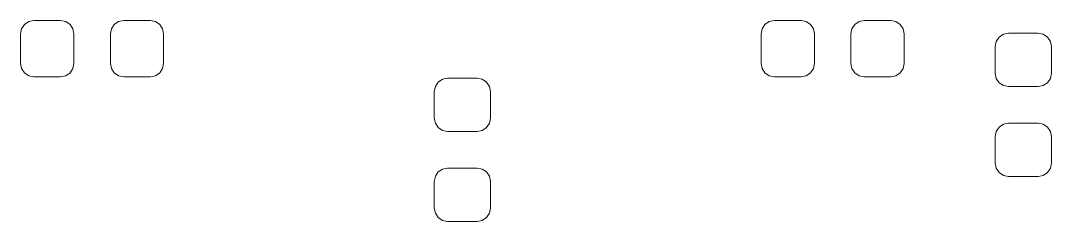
# Model space of a CAD drawing. Header units: millimetres. Extents: x -50 to 46, y -112 to 132.
# Drawn here: x 11.2 to 29.57, y 77.34 to 80.91 of the extents above; entities that cross this region are included whole.
import ezdxf

# ---------------------------------------------------------------- set-up
doc = ezdxf.new("R2010")
doc.units = ezdxf.units.MM
doc.header["$MEASUREMENT"] = 0
doc.layers.add('Layer 1', color=7, linetype='Continuous')

msp = doc.modelspace()

# ---------------------------------------------------------------- linework, layer by layer
at = {"layer": 'Layer 1', "lineweight": 9}
for points in [[(12.1476, 80.1512), (12.1476, 80.1512), (12.1295, 80.0603), (12.1295, 80.0603), (12.1295, 80.0603), (12.1295, 80.0603), (12.078, 79.9833), (12.078, 79.9833), (12.078, 79.9833), (12.078, 79.9833), (12.001, 79.9318), (12.001, 79.9318), (12.001, 79.9318), (12.001, 79.9318), (11.9101, 79.9137), (11.9101, 79.9137), (11.9101, 79.9137), (11.9101, 79.9137), (11.4351, 79.9137), (11.4351, 79.9137), (11.4351, 79.9137), (11.4351, 79.9137), (11.3442, 79.9318), (11.3442, 79.9318), (11.3442, 79.9318), (11.3442, 79.9318), (11.2672, 79.9833), (11.2672, 79.9833), (11.2672, 79.9833), (11.2672, 79.9833), (11.2157, 80.0603), (11.2157, 80.0603), (11.2157, 80.0603), (11.2157, 80.0603), (11.1976, 80.1512), (11.1976, 80.1512), (11.1976, 80.1512), (11.1976, 80.1512), (11.1976, 80.6762), (11.1976, 80.6762), (11.1976, 80.6762), (11.1976, 80.6762), (11.2157, 80.7671), (11.2157, 80.7671), (11.2157, 80.7671), (11.2157, 80.7671), (11.2672, 80.8441), (11.2672, 80.8441), (11.2672, 80.8441), (11.2672, 80.8441), (11.3442, 80.8956), (11.3442, 80.8956), (11.3442, 80.8956), (11.3442, 80.8956), (11.4351, 80.9137), (11.4351, 80.9137), (11.4351, 80.9137), (11.4351, 80.9137), (11.9101, 80.9137), (11.9101, 80.9137), (11.9101, 80.9137), (11.9101, 80.9137), (12.001, 80.8956), (12.001, 80.8956), (12.001, 80.8956), (12.001, 80.8956), (12.078, 80.8441), (12.078, 80.8441), (12.078, 80.8441), (12.078, 80.8441), (12.1295, 80.7671), (12.1295, 80.7671), (12.1295, 80.7671), (12.1295, 80.7671), (12.1476, 80.6762), (12.1476, 80.6762), (12.1476, 80.6762), (12.1476, 80.6762), (12.1476, 80.1512), (12.1476, 80.1512)], [(13.7476, 80.1512), (13.7476, 80.1512), (13.7295, 80.0603), (13.7295, 80.0603), (13.7295, 80.0603), (13.7295, 80.0603), (13.678, 79.9833), (13.678, 79.9833), (13.678, 79.9833), (13.678, 79.9833), (13.601, 79.9318), (13.601, 79.9318), (13.601, 79.9318), (13.601, 79.9318), (13.5101, 79.9137), (13.5101, 79.9137), (13.5101, 79.9137), (13.5101, 79.9137), (13.0351, 79.9137), (13.0351, 79.9137), (13.0351, 79.9137), (13.0351, 79.9137), (12.9442, 79.9318), (12.9442, 79.9318), (12.9442, 79.9318), (12.9442, 79.9318), (12.8672, 79.9833), (12.8672, 79.9833), (12.8672, 79.9833), (12.8672, 79.9833), (12.8157, 80.0603), (12.8157, 80.0603), (12.8157, 80.0603), (12.8157, 80.0603), (12.7976, 80.1512), (12.7976, 80.1512), (12.7976, 80.1512), (12.7976, 80.1512), (12.7976, 80.6762), (12.7976, 80.6762), (12.7976, 80.6762), (12.7976, 80.6762), (12.8157, 80.7671), (12.8157, 80.7671), (12.8157, 80.7671), (12.8157, 80.7671), (12.8672, 80.8441), (12.8672, 80.8441), (12.8672, 80.8441), (12.8672, 80.8441), (12.9442, 80.8956), (12.9442, 80.8956), (12.9442, 80.8956), (12.9442, 80.8956), (13.0351, 80.9137), (13.0351, 80.9137), (13.0351, 80.9137), (13.0351, 80.9137), (13.5101, 80.9137), (13.5101, 80.9137), (13.5101, 80.9137), (13.5101, 80.9137), (13.601, 80.8956), (13.601, 80.8956), (13.601, 80.8956), (13.601, 80.8956), (13.678, 80.8441), (13.678, 80.8441), (13.678, 80.8441), (13.678, 80.8441), (13.7295, 80.7671), (13.7295, 80.7671), (13.7295, 80.7671), (13.7295, 80.7671), (13.7476, 80.6762), (13.7476, 80.6762), (13.7476, 80.6762), (13.7476, 80.6762), (13.7476, 80.1512), (13.7476, 80.1512)], [(25.3476, 80.1512), (25.3476, 80.1512), (25.3295, 80.0603), (25.3295, 80.0603), (25.3295, 80.0603), (25.3295, 80.0603), (25.278, 79.9833), (25.278, 79.9833), (25.278, 79.9833), (25.278, 79.9833), (25.201, 79.9318), (25.201, 79.9318), (25.201, 79.9318), (25.201, 79.9318), (25.1101, 79.9137), (25.1101, 79.9137), (25.1101, 79.9137), (25.1101, 79.9137), (24.6351, 79.9137), (24.6351, 79.9137), (24.6351, 79.9137), (24.6351, 79.9137), (24.5442, 79.9318), (24.5442, 79.9318), (24.5442, 79.9318), (24.5442, 79.9318), (24.4672, 79.9833), (24.4672, 79.9833), (24.4672, 79.9833), (24.4672, 79.9833), (24.4157, 80.0603), (24.4157, 80.0603), (24.4157, 80.0603), (24.4157, 80.0603), (24.3976, 80.1512), (24.3976, 80.1512), (24.3976, 80.1512), (24.3976, 80.1512), (24.3976, 80.6762), (24.3976, 80.6762), (24.3976, 80.6762), (24.3976, 80.6762), (24.4157, 80.7671), (24.4157, 80.7671), (24.4157, 80.7671), (24.4157, 80.7671), (24.4672, 80.8441), (24.4672, 80.8441), (24.4672, 80.8441), (24.4672, 80.8441), (24.5442, 80.8956), (24.5442, 80.8956), (24.5442, 80.8956), (24.5442, 80.8956), (24.6351, 80.9137), (24.6351, 80.9137), (24.6351, 80.9137), (24.6351, 80.9137), (25.1101, 80.9137), (25.1101, 80.9137), (25.1101, 80.9137), (25.1101, 80.9137), (25.201, 80.8956), (25.201, 80.8956), (25.201, 80.8956), (25.201, 80.8956), (25.278, 80.8441), (25.278, 80.8441), (25.278, 80.8441), (25.278, 80.8441), (25.3295, 80.7671), (25.3295, 80.7671), (25.3295, 80.7671), (25.3295, 80.7671), (25.3476, 80.6762), (25.3476, 80.6762), (25.3476, 80.6762), (25.3476, 80.6762), (25.3476, 80.1512), (25.3476, 80.1512)], [(26.9476, 80.1512), (26.9476, 80.1512), (26.9295, 80.0603), (26.9295, 80.0603), (26.9295, 80.0603), (26.9295, 80.0603), (26.878, 79.9833), (26.878, 79.9833), (26.878, 79.9833), (26.878, 79.9833), (26.801, 79.9318), (26.801, 79.9318), (26.801, 79.9318), (26.801, 79.9318), (26.7101, 79.9137), (26.7101, 79.9137), (26.7101, 79.9137), (26.7101, 79.9137), (26.2351, 79.9137), (26.2351, 79.9137), (26.2351, 79.9137), (26.2351, 79.9137), (26.1442, 79.9318), (26.1442, 79.9318), (26.1442, 79.9318), (26.1442, 79.9318), (26.0672, 79.9833), (26.0672, 79.9833), (26.0672, 79.9833), (26.0672, 79.9833), (26.0157, 80.0603), (26.0157, 80.0603), (26.0157, 80.0603), (26.0157, 80.0603), (25.9976, 80.1512), (25.9976, 80.1512), (25.9976, 80.1512), (25.9976, 80.1512), (25.9976, 80.6762), (25.9976, 80.6762), (25.9976, 80.6762), (25.9976, 80.6762), (26.0157, 80.7671), (26.0157, 80.7671), (26.0157, 80.7671), (26.0157, 80.7671), (26.0672, 80.8441), (26.0672, 80.8441), (26.0672, 80.8441), (26.0672, 80.8441), (26.1442, 80.8956), (26.1442, 80.8956), (26.1442, 80.8956), (26.1442, 80.8956), (26.2351, 80.9137), (26.2351, 80.9137), (26.2351, 80.9137), (26.2351, 80.9137), (26.7101, 80.9137), (26.7101, 80.9137), (26.7101, 80.9137), (26.7101, 80.9137), (26.801, 80.8956), (26.801, 80.8956), (26.801, 80.8956), (26.801, 80.8956), (26.878, 80.8441), (26.878, 80.8441), (26.878, 80.8441), (26.878, 80.8441), (26.9295, 80.7671), (26.9295, 80.7671), (26.9295, 80.7671), (26.9295, 80.7671), (26.9476, 80.6762), (26.9476, 80.6762), (26.9476, 80.6762), (26.9476, 80.6762), (26.9476, 80.1512), (26.9476, 80.1512)], [(28.8101, 79.7387), (28.8101, 79.7387), (28.7192, 79.7568), (28.7192, 79.7568), (28.7192, 79.7568), (28.7192, 79.7568), (28.6422, 79.8083), (28.6422, 79.8083), (28.6422, 79.8083), (28.6422, 79.8083), (28.5907, 79.8853), (28.5907, 79.8853), (28.5907, 79.8853), (28.5907, 79.8853), (28.5726, 79.9762), (28.5726, 79.9762), (28.5726, 79.9762), (28.5726, 79.9762), (28.5726, 80.4512), (28.5726, 80.4512), (28.5726, 80.4512), (28.5726, 80.4512), (28.5907, 80.5421), (28.5907, 80.5421), (28.5907, 80.5421), (28.5907, 80.5421), (28.6422, 80.6191), (28.6422, 80.6191), (28.6422, 80.6191), (28.6422, 80.6191), (28.7192, 80.6706), (28.7192, 80.6706), (28.7192, 80.6706), (28.7192, 80.6706), (28.8101, 80.6887), (28.8101, 80.6887), (28.8101, 80.6887), (28.8101, 80.6887), (29.3351, 80.6887), (29.3351, 80.6887), (29.3351, 80.6887), (29.3351, 80.6887), (29.426, 80.6706), (29.426, 80.6706), (29.426, 80.6706), (29.426, 80.6706), (29.503, 80.6191), (29.503, 80.6191), (29.503, 80.6191), (29.503, 80.6191), (29.5545, 80.5421), (29.5545, 80.5421), (29.5545, 80.5421), (29.5545, 80.5421), (29.5726, 80.4512), (29.5726, 80.4512), (29.5726, 80.4512), (29.5726, 80.4512), (29.5726, 79.9762), (29.5726, 79.9762), (29.5726, 79.9762), (29.5726, 79.9762), (29.5545, 79.8853), (29.5545, 79.8853), (29.5545, 79.8853), (29.5545, 79.8853), (29.503, 79.8083), (29.503, 79.8083), (29.503, 79.8083), (29.503, 79.8083), (29.426, 79.7568), (29.426, 79.7568), (29.426, 79.7568), (29.426, 79.7568), (29.3351, 79.7387), (29.3351, 79.7387), (29.3351, 79.7387), (29.3351, 79.7387), (28.8101, 79.7387), (28.8101, 79.7387)], [(18.8101, 78.9387), (18.8101, 78.9387), (18.7192, 78.9568), (18.7192, 78.9568), (18.7192, 78.9568), (18.7192, 78.9568), (18.6422, 79.0083), (18.6422, 79.0083), (18.6422, 79.0083), (18.6422, 79.0083), (18.5907, 79.0853), (18.5907, 79.0853), (18.5907, 79.0853), (18.5907, 79.0853), (18.5726, 79.1762), (18.5726, 79.1762), (18.5726, 79.1762), (18.5726, 79.1762), (18.5726, 79.6512), (18.5726, 79.6512), (18.5726, 79.6512), (18.5726, 79.6512), (18.5907, 79.7421), (18.5907, 79.7421), (18.5907, 79.7421), (18.5907, 79.7421), (18.6422, 79.8191), (18.6422, 79.8191), (18.6422, 79.8191), (18.6422, 79.8191), (18.7192, 79.8706), (18.7192, 79.8706), (18.7192, 79.8706), (18.7192, 79.8706), (18.8101, 79.8887), (18.8101, 79.8887), (18.8101, 79.8887), (18.8101, 79.8887), (19.3351, 79.8887), (19.3351, 79.8887), (19.3351, 79.8887), (19.3351, 79.8887), (19.426, 79.8706), (19.426, 79.8706), (19.426, 79.8706), (19.426, 79.8706), (19.503, 79.8191), (19.503, 79.8191), (19.503, 79.8191), (19.503, 79.8191), (19.5545, 79.7421), (19.5545, 79.7421), (19.5545, 79.7421), (19.5545, 79.7421), (19.5726, 79.6512), (19.5726, 79.6512), (19.5726, 79.6512), (19.5726, 79.6512), (19.5726, 79.1762), (19.5726, 79.1762), (19.5726, 79.1762), (19.5726, 79.1762), (19.5545, 79.0853), (19.5545, 79.0853), (19.5545, 79.0853), (19.5545, 79.0853), (19.503, 79.0083), (19.503, 79.0083), (19.503, 79.0083), (19.503, 79.0083), (19.426, 78.9568), (19.426, 78.9568), (19.426, 78.9568), (19.426, 78.9568), (19.3351, 78.9387), (19.3351, 78.9387), (19.3351, 78.9387), (19.3351, 78.9387), (18.8101, 78.9387), (18.8101, 78.9387)], [(28.8101, 78.1387), (28.8101, 78.1387), (28.7192, 78.1568), (28.7192, 78.1568), (28.7192, 78.1568), (28.7192, 78.1568), (28.6422, 78.2083), (28.6422, 78.2083), (28.6422, 78.2083), (28.6422, 78.2083), (28.5907, 78.2853), (28.5907, 78.2853), (28.5907, 78.2853), (28.5907, 78.2853), (28.5726, 78.3762), (28.5726, 78.3762), (28.5726, 78.3762), (28.5726, 78.3762), (28.5726, 78.8512), (28.5726, 78.8512), (28.5726, 78.8512), (28.5726, 78.8512), (28.5907, 78.9421), (28.5907, 78.9421), (28.5907, 78.9421), (28.5907, 78.9421), (28.6422, 79.0191), (28.6422, 79.0191), (28.6422, 79.0191), (28.6422, 79.0191), (28.7192, 79.0706), (28.7192, 79.0706), (28.7192, 79.0706), (28.7192, 79.0706), (28.8101, 79.0887), (28.8101, 79.0887), (28.8101, 79.0887), (28.8101, 79.0887), (29.3351, 79.0887), (29.3351, 79.0887), (29.3351, 79.0887), (29.3351, 79.0887), (29.426, 79.0706), (29.426, 79.0706), (29.426, 79.0706), (29.426, 79.0706), (29.503, 79.0191), (29.503, 79.0191), (29.503, 79.0191), (29.503, 79.0191), (29.5545, 78.9421), (29.5545, 78.9421), (29.5545, 78.9421), (29.5545, 78.9421), (29.5726, 78.8512), (29.5726, 78.8512), (29.5726, 78.8512), (29.5726, 78.8512), (29.5726, 78.3762), (29.5726, 78.3762), (29.5726, 78.3762), (29.5726, 78.3762), (29.5545, 78.2853), (29.5545, 78.2853), (29.5545, 78.2853), (29.5545, 78.2853), (29.503, 78.2083), (29.503, 78.2083), (29.503, 78.2083), (29.503, 78.2083), (29.426, 78.1568), (29.426, 78.1568), (29.426, 78.1568), (29.426, 78.1568), (29.3351, 78.1387), (29.3351, 78.1387), (29.3351, 78.1387), (29.3351, 78.1387), (28.8101, 78.1387), (28.8101, 78.1387)], [(18.8101, 77.3387), (18.8101, 77.3387), (18.7192, 77.3568), (18.7192, 77.3568), (18.7192, 77.3568), (18.7192, 77.3568), (18.6422, 77.4083), (18.6422, 77.4083), (18.6422, 77.4083), (18.6422, 77.4083), (18.5907, 77.4853), (18.5907, 77.4853), (18.5907, 77.4853), (18.5907, 77.4853), (18.5726, 77.5762), (18.5726, 77.5762), (18.5726, 77.5762), (18.5726, 77.5762), (18.5726, 78.0512), (18.5726, 78.0512), (18.5726, 78.0512), (18.5726, 78.0512), (18.5907, 78.1421), (18.5907, 78.1421), (18.5907, 78.1421), (18.5907, 78.1421), (18.6422, 78.2191), (18.6422, 78.2191), (18.6422, 78.2191), (18.6422, 78.2191), (18.7192, 78.2706), (18.7192, 78.2706), (18.7192, 78.2706), (18.7192, 78.2706), (18.8101, 78.2887), (18.8101, 78.2887), (18.8101, 78.2887), (18.8101, 78.2887), (19.3351, 78.2887), (19.3351, 78.2887), (19.3351, 78.2887), (19.3351, 78.2887), (19.426, 78.2706), (19.426, 78.2706), (19.426, 78.2706), (19.426, 78.2706), (19.503, 78.2191), (19.503, 78.2191), (19.503, 78.2191), (19.503, 78.2191), (19.5545, 78.1421), (19.5545, 78.1421), (19.5545, 78.1421), (19.5545, 78.1421), (19.5726, 78.0512), (19.5726, 78.0512), (19.5726, 78.0512), (19.5726, 78.0512), (19.5726, 77.5762), (19.5726, 77.5762), (19.5726, 77.5762), (19.5726, 77.5762), (19.5545, 77.4853), (19.5545, 77.4853), (19.5545, 77.4853), (19.5545, 77.4853), (19.503, 77.4083), (19.503, 77.4083), (19.503, 77.4083), (19.503, 77.4083), (19.426, 77.3568), (19.426, 77.3568), (19.426, 77.3568), (19.426, 77.3568), (19.3351, 77.3387), (19.3351, 77.3387), (19.3351, 77.3387), (19.3351, 77.3387), (18.8101, 77.3387), (18.8101, 77.3387)]]:
    msp.add_open_spline(points, degree=3, knots=[0, 0, 0, 0, 0.047619, 0.047619, 0.047619, 0.047619, 0.0952381, 0.0952381, 0.0952381, 0.0952381, 0.1428571, 0.1428571, 0.1428571, 0.1428571, 0.1904762, 0.1904762, 0.1904762, 0.1904762, 0.2380952, 0.2380952, 0.2380952, 0.2380952, 0.2857143, 0.2857143, 0.2857143, 0.2857143, 0.3333333, 0.3333333, 0.3333333, 0.3333333, 0.3809524, 0.3809524, 0.3809524, 0.3809524, 0.4285714, 0.4285714, 0.4285714, 0.4285714, 0.4761905, 0.4761905, 0.4761905, 0.4761905, 0.5238095, 0.5238095, 0.5238095, 0.5238095, 0.5714286, 0.5714286, 0.5714286, 0.5714286, 0.6190476, 0.6190476, 0.6190476, 0.6190476, 0.6666667, 0.6666667, 0.6666667, 0.6666667, 0.7142857, 0.7142857, 0.7142857, 0.7142857, 0.7619048, 0.7619048, 0.7619048, 0.7619048, 0.8095238, 0.8095238, 0.8095238, 0.8095238, 0.8571429, 0.8571429, 0.8571429, 0.8571429, 0.9047619, 0.9047619, 0.9047619, 0.9047619, 1, 1, 1, 1], dxfattribs=at)

doc.saveas('drawing.dxf')
